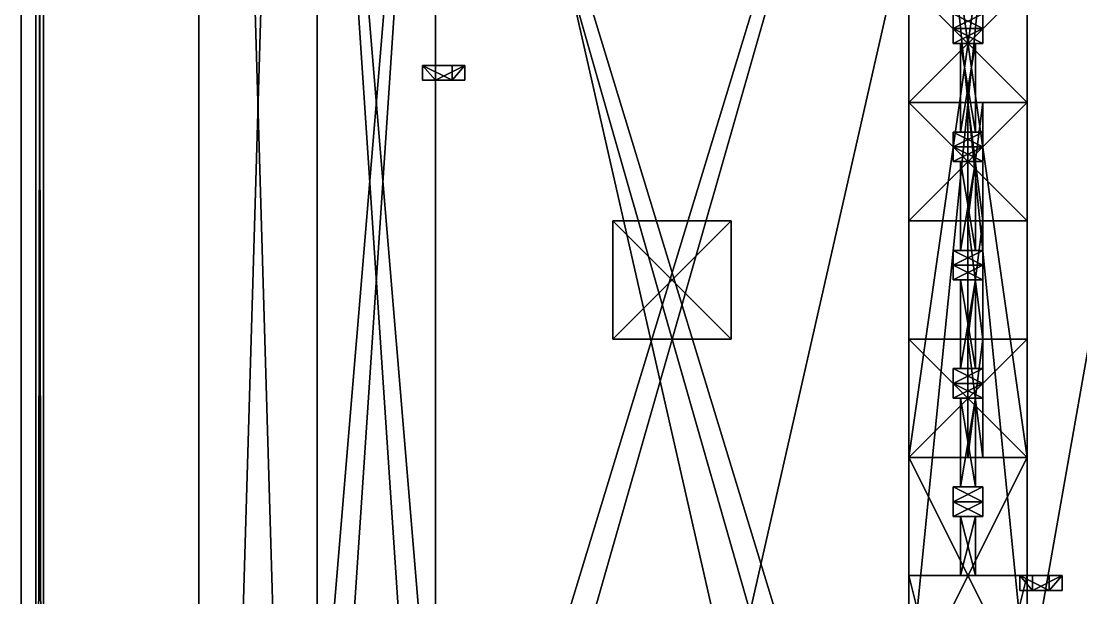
# Model space of a CAD drawing. Extents: x -1088 to 1104, y -640 to 640.
# Drawn here: x -1088 to -801.5, y -166 to -10 of the extents above; entities that cross this region are included whole.
import ezdxf

# ---------------------------------------------------------------- set-up
doc = ezdxf.new("R2010")
doc.units = 0

msp = doc.modelspace()

# ---------------------------------------------------------------- meshes
at = {"layer": 'OBJECT036', "color": 50}
mesh = msp.add_polyface(dxfattribs=at)
corners = [(-830, -16, 204), (-830, -40, 204), (-834, -40, 204), (-834, -16, 204), (-834, -16, 198), (-834, -40, 198), (-830, -40, 198), (-830, -16, 198)]
mesh.append_faces([[corners[k] for k in face] for face in [(1, 3, 0), (5, 7, 4), (3, 7, 0), (5, 1, 6), (0, 6, 1), (4, 2, 5)]], dxfattribs={"vtx0": -1})
mesh.append_faces([[corners[k] for k in face] for face in [(1, 2, 3), (5, 6, 7), (3, 4, 7), (5, 2, 1), (0, 7, 6), (4, 3, 2)]], dxfattribs={"vtx2": -1})
at = {"layer": 'OBJECT037', "color": 50}
mesh = msp.add_polyface(dxfattribs=at)
corners = [(-828, -40, 208), (-828, -44, 208), (-836, -44, 208), (-836, -40, 208), (-836, -40, 176), (-836, -44, 176), (-828, -44, 176), (-828, -40, 176)]
mesh.append_faces([[corners[k] for k in face] for face in [(1, 3, 0), (5, 7, 4), (3, 7, 0), (5, 1, 6), (0, 6, 1), (4, 2, 5)]], dxfattribs={"vtx0": -1})
mesh.append_faces([[corners[k] for k in face] for face in [(1, 2, 3), (5, 6, 7), (3, 4, 7), (5, 2, 1), (0, 7, 6), (4, 3, 2)]], dxfattribs={"vtx2": -1})
at = {"layer": 'OBJECT038', "color": 50}
mesh = msp.add_polyface(dxfattribs=at)
corners = [(-828, -12, 208), (-828, -16, 208), (-836, -16, 208), (-836, -12, 208), (-836, -12, 176), (-836, -16, 176), (-828, -16, 176), (-828, -12, 176)]
mesh.append_faces([[corners[k] for k in face] for face in [(1, 3, 0), (5, 7, 4), (3, 7, 0), (5, 1, 6), (0, 6, 1), (4, 2, 5)]], dxfattribs={"vtx0": -1})
mesh.append_faces([[corners[k] for k in face] for face in [(1, 2, 3), (5, 6, 7), (3, 4, 7), (5, 2, 1), (0, 7, 6), (4, 3, 2)]], dxfattribs={"vtx2": -1})
at = {"layer": 'OBJECT039', "color": 50}
mesh = msp.add_polyface(dxfattribs=at)
corners = [(-830, -48, 190), (-830, -72, 190), (-834, -72, 190), (-834, -48, 190), (-834, -48, 184), (-834, -72, 184), (-830, -72, 184), (-830, -48, 184)]
mesh.append_faces([[corners[k] for k in face] for face in [(1, 3, 0), (5, 7, 4), (3, 7, 0), (5, 1, 6), (0, 6, 1), (4, 2, 5)]], dxfattribs={"vtx0": -1})
mesh.append_faces([[corners[k] for k in face] for face in [(1, 2, 3), (5, 6, 7), (3, 4, 7), (5, 2, 1), (0, 7, 6), (4, 3, 2)]], dxfattribs={"vtx2": -1})
at = {"layer": 'OBJECT041', "color": 50}
mesh = msp.add_polyface(dxfattribs=at)
corners = [(-830, -48, 204), (-830, -72, 204), (-834, -72, 204), (-834, -48, 204), (-834, -48, 198), (-834, -72, 198), (-830, -72, 198), (-830, -48, 198)]
mesh.append_faces([[corners[k] for k in face] for face in [(1, 3, 0), (5, 7, 4), (3, 7, 0), (5, 1, 6), (0, 6, 1), (4, 2, 5)]], dxfattribs={"vtx0": -1})
mesh.append_faces([[corners[k] for k in face] for face in [(1, 2, 3), (5, 6, 7), (3, 4, 7), (5, 2, 1), (0, 7, 6), (4, 3, 2)]], dxfattribs={"vtx2": -1})
at = {"layer": 'OBJECT043', "color": 50}
mesh = msp.add_polyface(dxfattribs=at)
corners = [(-828, -72, 208), (-828, -76, 208), (-836, -76, 208), (-836, -72, 208), (-836, -72, 176), (-836, -76, 176), (-828, -76, 176), (-828, -72, 176)]
mesh.append_faces([[corners[k] for k in face] for face in [(1, 3, 0), (5, 7, 4), (3, 7, 0), (5, 1, 6), (0, 6, 1), (4, 2, 5)]], dxfattribs={"vtx0": -1})
mesh.append_faces([[corners[k] for k in face] for face in [(1, 2, 3), (5, 6, 7), (3, 4, 7), (5, 2, 1), (0, 7, 6), (4, 3, 2)]], dxfattribs={"vtx2": -1})
at = {"layer": 'OBJECT044', "color": 50}
mesh = msp.add_polyface(dxfattribs=at)
corners = [(-828, -44, 208), (-828, -48, 208), (-836, -48, 208), (-836, -44, 208), (-836, -44, 176), (-836, -48, 176), (-828, -48, 176), (-828, -44, 176)]
mesh.append_faces([[corners[k] for k in face] for face in [(1, 3, 0), (5, 7, 4), (3, 7, 0), (5, 1, 6), (0, 6, 1), (4, 2, 5)]], dxfattribs={"vtx0": -1})
mesh.append_faces([[corners[k] for k in face] for face in [(1, 2, 3), (5, 6, 7), (3, 4, 7), (5, 2, 1), (0, 7, 6), (4, 3, 2)]], dxfattribs={"vtx2": -1})
at = {"layer": 'OBJECT045', "color": 50}
mesh = msp.add_polyface(dxfattribs=at)
corners = [(-830, -80, 190), (-830, -104, 190), (-834, -104, 190), (-834, -80, 190), (-834, -80, 184), (-834, -104, 184), (-830, -104, 184), (-830, -80, 184)]
mesh.append_faces([[corners[k] for k in face] for face in [(1, 3, 0), (5, 7, 4), (3, 7, 0), (5, 1, 6), (0, 6, 1), (4, 2, 5)]], dxfattribs={"vtx0": -1})
mesh.append_faces([[corners[k] for k in face] for face in [(1, 2, 3), (5, 6, 7), (3, 4, 7), (5, 2, 1), (0, 7, 6), (4, 3, 2)]], dxfattribs={"vtx2": -1})
at = {"layer": 'OBJECT046', "color": 50}
mesh = msp.add_polyface(dxfattribs=at)
corners = [(-830, -80, 204), (-830, -104, 204), (-834, -104, 204), (-834, -80, 204), (-834, -80, 198), (-834, -104, 198), (-830, -104, 198), (-830, -80, 198)]
mesh.append_faces([[corners[k] for k in face] for face in [(1, 3, 0), (5, 7, 4), (3, 7, 0), (5, 1, 6), (0, 6, 1), (4, 2, 5)]], dxfattribs={"vtx0": -1})
mesh.append_faces([[corners[k] for k in face] for face in [(1, 2, 3), (5, 6, 7), (3, 4, 7), (5, 2, 1), (0, 7, 6), (4, 3, 2)]], dxfattribs={"vtx2": -1})
at = {"layer": 'OBJECT047', "color": 50}
mesh = msp.add_polyface(dxfattribs=at)
corners = [(-828, -104, 208), (-828, -108, 208), (-836, -108, 208), (-836, -104, 208), (-836, -104, 176), (-836, -108, 176), (-828, -108, 176), (-828, -104, 176)]
mesh.append_faces([[corners[k] for k in face] for face in [(1, 3, 0), (5, 7, 4), (3, 7, 0), (5, 1, 6), (0, 6, 1), (4, 2, 5)]], dxfattribs={"vtx0": -1})
mesh.append_faces([[corners[k] for k in face] for face in [(1, 2, 3), (5, 6, 7), (3, 4, 7), (5, 2, 1), (0, 7, 6), (4, 3, 2)]], dxfattribs={"vtx2": -1})
at = {"layer": 'OBJECT048', "color": 50}
mesh = msp.add_polyface(dxfattribs=at)
corners = [(-828, -76, 208), (-828, -80, 208), (-836, -80, 208), (-836, -76, 208), (-836, -76, 176), (-836, -80, 176), (-828, -80, 176), (-828, -76, 176)]
mesh.append_faces([[corners[k] for k in face] for face in [(1, 3, 0), (5, 7, 4), (3, 7, 0), (5, 1, 6), (0, 6, 1), (4, 2, 5)]], dxfattribs={"vtx0": -1})
mesh.append_faces([[corners[k] for k in face] for face in [(1, 2, 3), (5, 6, 7), (3, 4, 7), (5, 2, 1), (0, 7, 6), (4, 3, 2)]], dxfattribs={"vtx2": -1})
at = {"layer": 'OBJECT049', "color": 50}
mesh = msp.add_polyface(dxfattribs=at)
corners = [(-830, -112, 190), (-830, -136, 190), (-834, -136, 190), (-834, -112, 190), (-834, -112, 184), (-834, -136, 184), (-830, -136, 184), (-830, -112, 184)]
mesh.append_faces([[corners[k] for k in face] for face in [(1, 3, 0), (5, 7, 4), (3, 7, 0), (5, 1, 6), (0, 6, 1), (4, 2, 5)]], dxfattribs={"vtx0": -1})
mesh.append_faces([[corners[k] for k in face] for face in [(1, 2, 3), (5, 6, 7), (3, 4, 7), (5, 2, 1), (0, 7, 6), (4, 3, 2)]], dxfattribs={"vtx2": -1})
at = {"layer": 'OBJECT050', "color": 50}
mesh = msp.add_polyface(dxfattribs=at)
corners = [(-830, -112, 204), (-830, -136, 204), (-834, -136, 204), (-834, -112, 204), (-834, -112, 198), (-834, -136, 198), (-830, -136, 198), (-830, -112, 198)]
mesh.append_faces([[corners[k] for k in face] for face in [(1, 3, 0), (5, 7, 4), (3, 7, 0), (5, 1, 6), (0, 6, 1), (4, 2, 5)]], dxfattribs={"vtx0": -1})
mesh.append_faces([[corners[k] for k in face] for face in [(1, 2, 3), (5, 6, 7), (3, 4, 7), (5, 2, 1), (0, 7, 6), (4, 3, 2)]], dxfattribs={"vtx2": -1})
at = {"layer": 'OBJECT051', "color": 50}
mesh = msp.add_polyface(dxfattribs=at)
corners = [(-828, -136, 208), (-828, -140, 208), (-836, -140, 208), (-836, -136, 208), (-836, -136, 176), (-836, -140, 176), (-828, -140, 176), (-828, -136, 176)]
mesh.append_faces([[corners[k] for k in face] for face in [(1, 3, 0), (5, 7, 4), (3, 7, 0), (5, 1, 6), (0, 6, 1), (4, 2, 5)]], dxfattribs={"vtx0": -1})
mesh.append_faces([[corners[k] for k in face] for face in [(1, 2, 3), (5, 6, 7), (3, 4, 7), (5, 2, 1), (0, 7, 6), (4, 3, 2)]], dxfattribs={"vtx2": -1})
at = {"layer": 'OBJECT052', "color": 50}
mesh = msp.add_polyface(dxfattribs=at)
corners = [(-828, -108, 208), (-828, -112, 208), (-836, -112, 208), (-836, -108, 208), (-836, -108, 176), (-836, -112, 176), (-828, -112, 176), (-828, -108, 176)]
mesh.append_faces([[corners[k] for k in face] for face in [(1, 3, 0), (5, 7, 4), (3, 7, 0), (5, 1, 6), (0, 6, 1), (4, 2, 5)]], dxfattribs={"vtx0": -1})
mesh.append_faces([[corners[k] for k in face] for face in [(1, 2, 3), (5, 6, 7), (3, 4, 7), (5, 2, 1), (0, 7, 6), (4, 3, 2)]], dxfattribs={"vtx2": -1})
at = {"layer": 'OBJECT053', "color": 50}
mesh = msp.add_polyface(dxfattribs=at)
corners = [(-830, -144, 190), (-830, -160, 190), (-834, -160, 190), (-834, -144, 190), (-834, -144, 184), (-834, -160, 184), (-830, -160, 184), (-830, -144, 184)]
mesh.append_faces([[corners[k] for k in face] for face in [(1, 3, 0), (5, 7, 4), (3, 7, 0), (5, 1, 6), (0, 6, 1), (4, 2, 5)]], dxfattribs={"vtx0": -1})
mesh.append_faces([[corners[k] for k in face] for face in [(1, 2, 3), (5, 6, 7), (3, 4, 7), (5, 2, 1), (0, 7, 6), (4, 3, 2)]], dxfattribs={"vtx2": -1})
at = {"layer": 'OBJECT056', "color": 50}
mesh = msp.add_polyface(dxfattribs=at)
corners = [(-828, -32, 112), (-828, -64, 112), (-832, -64, 112), (-832, -32, 112), (-832, -32, 80), (-832, -64, 80), (-828, -64, 80), (-828, -32, 80)]
mesh.append_faces([[corners[k] for k in face] for face in [(1, 3, 0), (5, 7, 4), (3, 7, 0), (5, 1, 6), (0, 6, 1), (4, 2, 5)]], dxfattribs={"vtx0": -1})
mesh.append_faces([[corners[k] for k in face] for face in [(1, 2, 3), (5, 6, 7), (3, 4, 7), (5, 2, 1), (0, 7, 6), (4, 3, 2)]], dxfattribs={"vtx2": -1})
at = {"layer": 'OBJECT060', "color": 50}
mesh = msp.add_polyface(dxfattribs=at)
corners = [(-828, -140, 208), (-828, -144, 208), (-836, -144, 208), (-836, -140, 208), (-836, -140, 176), (-836, -144, 176), (-828, -144, 176), (-828, -140, 176)]
mesh.append_faces([[corners[k] for k in face] for face in [(1, 3, 0), (5, 7, 4), (3, 7, 0), (5, 1, 6), (0, 6, 1), (4, 2, 5)]], dxfattribs={"vtx0": -1})
mesh.append_faces([[corners[k] for k in face] for face in [(1, 2, 3), (5, 6, 7), (3, 4, 7), (5, 2, 1), (0, 7, 6), (4, 3, 2)]], dxfattribs={"vtx2": -1})
at = {"layer": 'OBJECT069', "color": 50}
mesh = msp.add_polyface(dxfattribs=at)
corners = [(-828, -8, 208), (-828, -12, 208), (-836, -12, 208), (-836, -8, 208), (-836, -8, 176), (-836, -12, 176), (-828, -12, 176), (-828, -8, 176)]
mesh.append_faces([[corners[k] for k in face] for face in [(1, 3, 0), (5, 7, 4), (3, 7, 0), (5, 1, 6), (0, 6, 1), (4, 2, 5)]], dxfattribs={"vtx0": -1})
mesh.append_faces([[corners[k] for k in face] for face in [(1, 2, 3), (5, 6, 7), (3, 4, 7), (5, 2, 1), (0, 7, 6), (4, 3, 2)]], dxfattribs={"vtx2": -1})
at = {"layer": 'OBJECT076', "color": 50}
mesh = msp.add_polyface(dxfattribs=at)
corners = [(-848, -160, 208), (-816, -160, 208), (-816, -288, 208), (-848, -288, 208), (-848, -288, 176), (-816, -288, 176), (-816, -160, 176), (-848, -160, 176)]
mesh.append_faces([[corners[k] for k in face] for face in [(1, 3, 0), (5, 7, 4), (3, 7, 0), (5, 1, 6), (0, 6, 1), (4, 2, 5)]], dxfattribs={"vtx0": -1})
mesh.append_faces([[corners[k] for k in face] for face in [(1, 2, 3), (5, 6, 7), (3, 4, 7), (5, 2, 1), (0, 7, 6), (4, 3, 2)]], dxfattribs={"vtx2": -1})
at = {"layer": 'OBJECT088', "color": 50}
mesh = msp.add_polyface(dxfattribs=at)
corners = [(-830, -16, 190), (-830, -40, 190), (-834, -40, 190), (-834, -16, 190), (-834, -16, 184), (-834, -40, 184), (-830, -40, 184), (-830, -16, 184)]
mesh.append_faces([[corners[k] for k in face] for face in [(1, 3, 0), (5, 7, 4), (3, 7, 0), (5, 1, 6), (0, 6, 1), (4, 2, 5)]], dxfattribs={"vtx0": -1})
mesh.append_faces([[corners[k] for k in face] for face in [(1, 2, 3), (5, 6, 7), (3, 4, 7), (5, 2, 1), (0, 7, 6), (4, 3, 2)]], dxfattribs={"vtx2": -1})
at = {"layer": 'OBJECT116', "color": 50}
mesh = msp.add_polyface(dxfattribs=at)
corners = [(-976, 160, 48), (-816, 160, 48), (-816, -544, 48), (-976, -544, 48), (-976, -544, 16), (-816, -544, 16), (-816, 160, 16), (-976, 160, 16)]
mesh.append_faces([[corners[k] for k in face] for face in [(1, 3, 0), (5, 7, 4), (3, 7, 0), (5, 1, 6), (0, 6, 1), (4, 2, 5)]], dxfattribs={"vtx0": -1})
mesh.append_faces([[corners[k] for k in face] for face in [(1, 2, 3), (5, 6, 7), (3, 4, 7), (5, 2, 1), (0, 7, 6), (4, 3, 2)]], dxfattribs={"vtx2": -1})
at = {"layer": 'OBJECT1191', "color": 50}
mesh = msp.add_polyface(dxfattribs=at)
corners = [(-816, 352, 48), (-720, 352, 48), (-720, -192, 48), (-816, -192, 48), (-816, -192, 16), (-720, -192, 16), (-720, 352, 16), (-816, 352, 16)]
mesh.append_faces([[corners[k] for k in face] for face in [(1, 3, 0), (5, 7, 4), (3, 7, 0), (5, 1, 6), (0, 6, 1), (4, 2, 5)]], dxfattribs={"vtx0": -1})
mesh.append_faces([[corners[k] for k in face] for face in [(1, 2, 3), (5, 6, 7), (3, 4, 7), (5, 2, 1), (0, 7, 6), (4, 3, 2)]], dxfattribs={"vtx2": -1})
at = {"layer": 'OBJECT131', "color": 50}
mesh = msp.add_polyface(dxfattribs=at)
corners = [(-968, -26, 215.276001), (-971.463989, -26, 217.276001), (-971.463989, -22, 217.276001), (-968, -22, 215.276001), (-976, -22, 201.419006), (-979.463989, -22, 203.419006), (-979.463989, -26, 203.419006), (-976, -26, 201.419006)]
mesh.append_faces([[corners[k] for k in face] for face in [(1, 3, 0), (5, 7, 4), (3, 7, 0), (5, 1, 6), (0, 6, 1), (4, 2, 5)]], dxfattribs={"vtx0": -1})
mesh.append_faces([[corners[k] for k in face] for face in [(1, 2, 3), (5, 6, 7), (3, 4, 7), (5, 2, 1), (0, 7, 6), (4, 3, 2)]], dxfattribs={"vtx2": -1})
at = {"layer": 'OBJECT174', "color": 50}
mesh = msp.add_polyface(dxfattribs=at)
corners = [(-928, -64, 160), (-896, -64, 160), (-896, -96, 160), (-928, -96, 160), (-928, -96, 144), (-896, -96, 144), (-896, -64, 144), (-928, -64, 144)]
mesh.append_faces([[corners[k] for k in face] for face in [(1, 3, 0), (5, 7, 4), (3, 7, 0), (5, 1, 6), (0, 6, 1), (4, 2, 5)]], dxfattribs={"vtx0": -1})
mesh.append_faces([[corners[k] for k in face] for face in [(1, 2, 3), (5, 6, 7), (3, 4, 7), (5, 2, 1), (0, 7, 6), (4, 3, 2)]], dxfattribs={"vtx2": -1})
at = {"layer": 'OBJECT185', "color": 50}
mesh = msp.add_polyface(dxfattribs=at)
corners = [(-976, 128, 160), (-848, 128, 160), (-848, -320, 160), (-976, -320, 160), (-976, -320, 48), (-848, -320, 48), (-848, 128, 48), (-976, 128, 48)]
mesh.append_faces([[corners[k] for k in face] for face in [(1, 3, 0), (5, 7, 4), (3, 7, 0), (5, 1, 6), (0, 6, 1), (4, 2, 5)]], dxfattribs={"vtx0": -1})
mesh.append_faces([[corners[k] for k in face] for face in [(1, 2, 3), (5, 6, 7), (3, 4, 7), (5, 2, 1), (0, 7, 6), (4, 3, 2)]], dxfattribs={"vtx2": -1})
at = {"layer": 'OBJECT197', "color": 50}
mesh = msp.add_polyface(dxfattribs=at)
corners = [(-1084, -640, 832), (-1084, 640, 832), (1092, 640, 832), (1092, -640, 832), (-1084, 640, 830), (-1084, -640, 830), (1092, -640, 830), (1092, 640, 830)]
mesh.append_faces([[corners[k] for k in face] for face in [(1, 3, 0), (1, 5, 4), (3, 7, 6), (2, 4, 7), (0, 6, 5), (5, 7, 4)]], dxfattribs={"vtx0": -1})
mesh.append_faces([[corners[k] for k in face] for face in [(1, 2, 3), (1, 0, 5), (3, 2, 7), (2, 1, 4), (0, 3, 6), (5, 6, 7)]], dxfattribs={"vtx2": -1})
at = {"layer": 'OBJECT200', "color": 50}
mesh = msp.add_polyface(dxfattribs=at)
corners = [(-1084, -640, 830), (-1084, -640, -126), (-1084, 640, -126), (-1084, 640, 830), (-1082, 640, -126), (-1082, 640, 830), (-1082, -640, -126), (-1082, -640, 830)]
mesh.append_faces([[corners[k] for k in face] for face in [(1, 3, 0), (2, 5, 3), (1, 7, 6), (3, 7, 0), (1, 4, 2), (4, 7, 5)]], dxfattribs={"vtx0": -1})
mesh.append_faces([[corners[k] for k in face] for face in [(1, 2, 3), (2, 4, 5), (1, 0, 7), (3, 5, 7), (1, 6, 4), (4, 6, 7)]], dxfattribs={"vtx2": -1})
at = {"layer": 'OBJECT203', "color": 50}
mesh = msp.add_polyface(dxfattribs=at)
corners = [(-1088, 640, -128), (-1088, -640, -128), (1088, -640, -128), (1088, 640, -128), (-1088, -640, -126), (-1088, 640, -126), (1088, 640, -126), (1088, -640, -126)]
mesh.append_faces([[corners[k] for k in face] for face in [(1, 3, 0), (1, 5, 4), (3, 7, 6), (0, 6, 5), (2, 4, 7), (5, 7, 4)]], dxfattribs={"vtx0": -1})
mesh.append_faces([[corners[k] for k in face] for face in [(1, 2, 3), (1, 0, 5), (3, 2, 7), (0, 3, 6), (2, 1, 4), (5, 6, 7)]], dxfattribs={"vtx2": -1})
at = {"layer": 'OBJECT204', "color": 50}
mesh = msp.add_polyface(dxfattribs=at)
corners = [(-1008, 160, 240), (-976, 160, 240), (-976, -320, 240), (-1008, -320, 240), (-1008, -320, 48), (-976, -320, 48), (-976, 160, 48), (-1008, 160, 48)]
mesh.append_faces([[corners[k] for k in face] for face in [(1, 3, 0), (5, 7, 4), (3, 7, 0), (5, 1, 6), (0, 6, 1), (4, 2, 5)]], dxfattribs={"vtx0": -1})
mesh.append_faces([[corners[k] for k in face] for face in [(1, 2, 3), (5, 6, 7), (3, 4, 7), (5, 2, 1), (0, 7, 6), (4, 3, 2)]], dxfattribs={"vtx2": -1})
at = {"layer": 'OBJECT212', "color": 50}
mesh = msp.add_polyface(dxfattribs=at)
corners = [(-1008, -224, 256), (-1008, 160, 256), (-976, 160, 256), (-976, -224, 256), (-976, -224, 240), (-976, 160, 240), (-1008, 160, 240), (-1008, -224, 240)]
mesh.append_faces([[corners[k] for k in face] for face in [(1, 3, 0), (5, 7, 4), (3, 7, 0), (5, 1, 6), (0, 6, 1), (4, 2, 5)]], dxfattribs={"vtx0": -1})
mesh.append_faces([[corners[k] for k in face] for face in [(1, 2, 3), (5, 6, 7), (3, 4, 7), (5, 2, 1), (0, 7, 6), (4, 3, 2)]], dxfattribs={"vtx2": -1})
at = {"layer": 'OBJECT216', "color": 50}
mesh = msp.add_polyface(dxfattribs=at)
corners = [(-848, -128, 144), (-816, -128, 144), (-816, -192, 144), (-848, -192, 144), (-848, -192, 48), (-816, -192, 48), (-816, -128, 48), (-848, -128, 48)]
mesh.append_faces([[corners[k] for k in face] for face in [(1, 3, 0), (5, 7, 4), (3, 7, 0), (5, 1, 6), (0, 6, 1), (4, 2, 5)]], dxfattribs={"vtx0": -1})
mesh.append_faces([[corners[k] for k in face] for face in [(1, 2, 3), (5, 6, 7), (3, 4, 7), (5, 2, 1), (0, 7, 6), (4, 3, 2)]], dxfattribs={"vtx2": -1})
at = {"layer": 'OBJECT252', "color": 50}
mesh = msp.add_polyface(dxfattribs=at)
corners = [(-848, 96, 80), (-816, 96, 80), (-816, -128, 80), (-848, -128, 80), (-848, -128, 48), (-816, -128, 48), (-816, 96, 48), (-848, 96, 48)]
mesh.append_faces([[corners[k] for k in face] for face in [(1, 3, 0), (5, 7, 4), (3, 7, 0), (5, 1, 6), (0, 6, 1), (4, 2, 5)]], dxfattribs={"vtx0": -1})
mesh.append_faces([[corners[k] for k in face] for face in [(1, 2, 3), (5, 6, 7), (3, 4, 7), (5, 2, 1), (0, 7, 6), (4, 3, 2)]], dxfattribs={"vtx2": -1})
at = {"layer": 'OBJECT294', "color": 50}
mesh = msp.add_polyface(dxfattribs=at)
corners = [(-848, 128, 176), (-816, 128, 176), (-816, -192, 176), (-848, -192, 176), (-848, -192, 144), (-816, -192, 144), (-816, 128, 144), (-848, 128, 144)]
mesh.append_faces([[corners[k] for k in face] for face in [(1, 3, 0), (5, 7, 4), (3, 7, 0), (5, 1, 6), (0, 6, 1), (4, 2, 5)]], dxfattribs={"vtx0": -1})
mesh.append_faces([[corners[k] for k in face] for face in [(1, 2, 3), (5, 6, 7), (3, 4, 7), (5, 2, 1), (0, 7, 6), (4, 3, 2)]], dxfattribs={"vtx2": -1})
at = {"layer": 'OBJECT350', "color": 50}
mesh = msp.add_polyface(dxfattribs=at)
corners = [(-848, 0, 144), (-816, 0, 144), (-816, -32, 144), (-848, -32, 144), (-848, -32, 80), (-816, -32, 80), (-816, 0, 80), (-848, 0, 80)]
mesh.append_faces([[corners[k] for k in face] for face in [(1, 3, 0), (5, 7, 4), (3, 7, 0), (5, 1, 6), (0, 6, 1), (4, 2, 5)]], dxfattribs={"vtx0": -1})
mesh.append_faces([[corners[k] for k in face] for face in [(1, 2, 3), (5, 6, 7), (3, 4, 7), (5, 2, 1), (0, 7, 6), (4, 3, 2)]], dxfattribs={"vtx2": -1})
at = {"layer": 'OBJECT549', "color": 50}
mesh = msp.add_polyface(dxfattribs=at)
corners = [(-848, -32, 144), (-816, -32, 144), (-816, -64, 144), (-848, -64, 144), (-848, -64, 112), (-816, -64, 112), (-816, -32, 112), (-848, -32, 112)]
mesh.append_faces([[corners[k] for k in face] for face in [(1, 3, 0), (5, 7, 4), (3, 7, 0), (5, 1, 6), (0, 6, 1), (4, 2, 5)]], dxfattribs={"vtx0": -1})
mesh.append_faces([[corners[k] for k in face] for face in [(1, 2, 3), (5, 6, 7), (3, 4, 7), (5, 2, 1), (0, 7, 6), (4, 3, 2)]], dxfattribs={"vtx2": -1})
at = {"layer": 'OBJECT556', "color": 50}
mesh = msp.add_polyface(dxfattribs=at)
corners = [(-976, -288, 176), (-976, 132, 176), (-848, 132, 176), (-848, -288, 176), (-848, -288, 160), (-848, 132, 160), (-976, 132, 160), (-976, -288, 160)]
mesh.append_faces([[corners[k] for k in face] for face in [(1, 3, 0), (5, 7, 4), (3, 7, 0), (5, 1, 6), (0, 6, 1), (4, 2, 5)]], dxfattribs={"vtx0": -1})
mesh.append_faces([[corners[k] for k in face] for face in [(1, 2, 3), (5, 6, 7), (3, 4, 7), (5, 2, 1), (0, 7, 6), (4, 3, 2)]], dxfattribs={"vtx2": -1})
at = {"layer": 'OBJECT558', "color": 50}
mesh = msp.add_polyface(dxfattribs=at)
corners = [(-848, -96, 144), (-816, -96, 144), (-816, -128, 144), (-848, -128, 144), (-848, -128, 112), (-816, -128, 112), (-816, -96, 112), (-848, -96, 112)]
mesh.append_faces([[corners[k] for k in face] for face in [(1, 3, 0), (5, 7, 4), (3, 7, 0), (5, 1, 6), (0, 6, 1), (4, 2, 5)]], dxfattribs={"vtx0": -1})
mesh.append_faces([[corners[k] for k in face] for face in [(1, 2, 3), (5, 6, 7), (3, 4, 7), (5, 2, 1), (0, 7, 6), (4, 3, 2)]], dxfattribs={"vtx2": -1})
at = {"layer": 'OBJECT567', "color": 50}
mesh = msp.add_polyface(dxfattribs=at)
corners = [(-806.536011, -164, 113.025002), (-810, -164, 115.025002), (-810, -160, 115.025002), (-806.536011, -160, 113.025002), (-814.536011, -160, 99.168503), (-818, -160, 101.168999), (-818, -164, 101.168999), (-814.536011, -164, 99.168503)]
mesh.append_faces([[corners[k] for k in face] for face in [(1, 3, 0), (5, 7, 4), (3, 7, 0), (5, 1, 6), (0, 6, 1), (4, 2, 5)]], dxfattribs={"vtx0": -1})
mesh.append_faces([[corners[k] for k in face] for face in [(1, 2, 3), (5, 6, 7), (3, 4, 7), (5, 2, 1), (0, 7, 6), (4, 3, 2)]], dxfattribs={"vtx2": -1})
at = {"layer": 'OBJECT598', "color": 50}
mesh = msp.add_polyface(dxfattribs=at)
corners = [(-828, -64, 144), (-828, -96, 144), (-832, -96, 144), (-832, -64, 144), (-832, -64, 112), (-832, -96, 112), (-828, -96, 112), (-828, -64, 112)]
mesh.append_faces([[corners[k] for k in face] for face in [(1, 3, 0), (5, 7, 4), (3, 7, 0), (5, 1, 6), (0, 6, 1), (4, 2, 5)]], dxfattribs={"vtx0": -1})
mesh.append_faces([[corners[k] for k in face] for face in [(1, 2, 3), (5, 6, 7), (3, 4, 7), (5, 2, 1), (0, 7, 6), (4, 3, 2)]], dxfattribs={"vtx2": -1})
at = {"layer": 'OBJECT599', "color": 50}
mesh = msp.add_polyface(dxfattribs=at)
corners = [(-830, -144, 204), (-830, -160, 204), (-834, -160, 204), (-834, -144, 204), (-834, -144, 198), (-834, -160, 198), (-830, -160, 198), (-830, -144, 198)]
mesh.append_faces([[corners[k] for k in face] for face in [(1, 3, 0), (5, 7, 4), (3, 7, 0), (5, 1, 6), (0, 6, 1), (4, 2, 5)]], dxfattribs={"vtx0": -1})
mesh.append_faces([[corners[k] for k in face] for face in [(1, 2, 3), (5, 6, 7), (3, 4, 7), (5, 2, 1), (0, 7, 6), (4, 3, 2)]], dxfattribs={"vtx2": -1})
at = {"layer": 'OBJECT602', "color": 50}
mesh = msp.add_polyface(dxfattribs=at)
corners = [(-828, -96, 112), (-828, -128, 112), (-832, -128, 112), (-832, -96, 112), (-832, -96, 80), (-832, -128, 80), (-828, -128, 80), (-828, -96, 80)]
mesh.append_faces([[corners[k] for k in face] for face in [(1, 3, 0), (5, 7, 4), (3, 7, 0), (5, 1, 6), (0, 6, 1), (4, 2, 5)]], dxfattribs={"vtx0": -1})
mesh.append_faces([[corners[k] for k in face] for face in [(1, 2, 3), (5, 6, 7), (3, 4, 7), (5, 2, 1), (0, 7, 6), (4, 3, 2)]], dxfattribs={"vtx2": -1})
at = {"layer": 'OBJECT681', "color": 50}
mesh = msp.add_polyface(dxfattribs=at)
corners = [(-1040, -577.263, 720), (-1040, 510.737, 720), (-1008, 510.737, 720), (-1008, -577.263, 720), (-1008, -577.263, 16), (-1008, 510.737, 16), (-1040, 510.737, 16), (-1040, -577.263, 16)]
mesh.append_faces([[corners[k] for k in face] for face in [(1, 3, 0), (5, 7, 4), (3, 7, 0), (5, 1, 6), (0, 6, 1), (4, 2, 5)]], dxfattribs={"vtx0": -1})
mesh.append_faces([[corners[k] for k in face] for face in [(1, 2, 3), (5, 6, 7), (3, 4, 7), (5, 2, 1), (0, 7, 6), (4, 3, 2)]], dxfattribs={"vtx2": -1})

doc.saveas('drawing.dxf')
